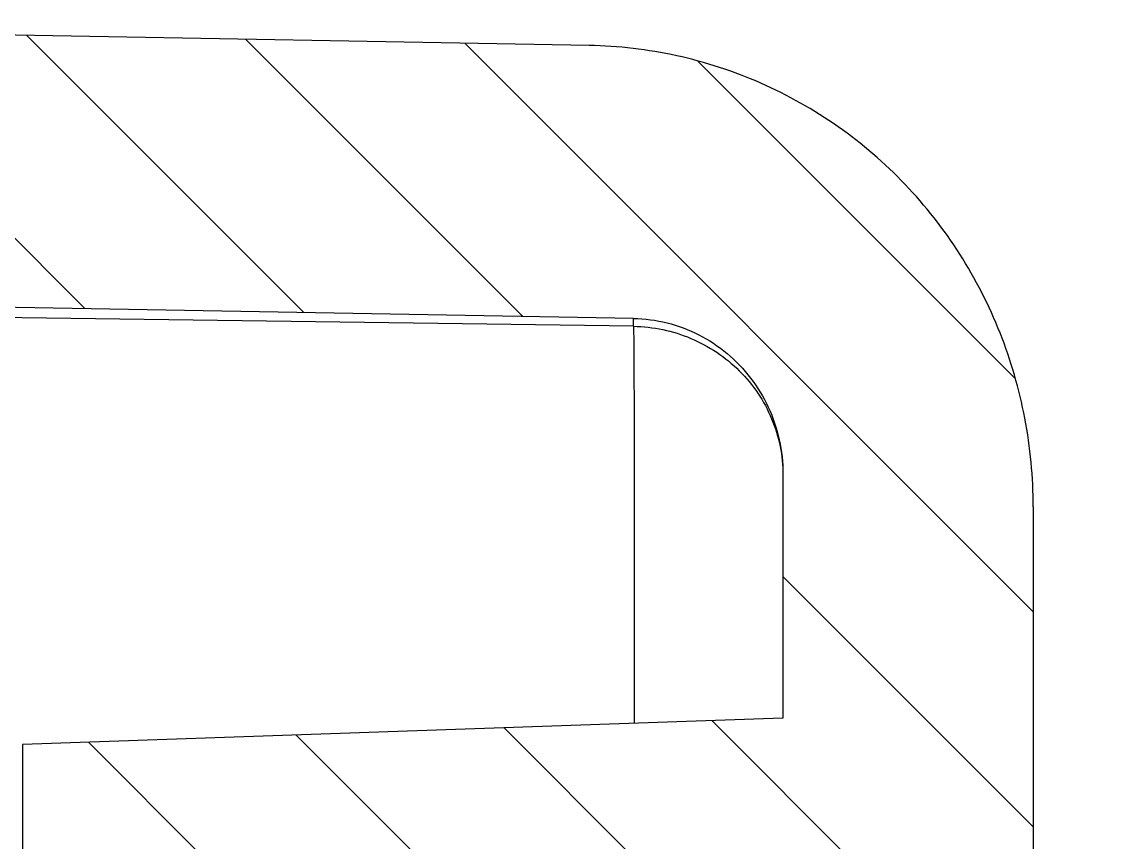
# Model space of a CAD drawing. Header units: millimetres. Extents: x 1786 to 2940, y -3417 to -1928.
# Drawn here: x 2758.39 to 2772.73, y -3102.39 to -3091.6 of the extents above; entities that cross this region are included whole.
import ezdxf

# ---------------------------------------------------------------- set-up
doc = ezdxf.new("R2010")
doc.units = ezdxf.units.MM

# ---------------------------------------------------------------- blocks, each defined once
blk = doc.blocks.new('u231')
at = {"linetype": 'Continuous'}
h = blk.add_hatch(dxfattribs=at)
h.set_pattern_fill('DEFAULT__11', color=2, scale=2, angle=135, style=0, pattern_type=0)
h.set_pattern_definition([(135, (-647.4967, -173.1769), (-1.4142136, -1.4142136), [])])
edge = h.paths.add_edge_path()
edge.add_line((-89.538, 42.098), (-89.538, 71.575))
edge.add_line((-86.247, 71.575), (-89.538, 71.575))
edge.add_line((-86.247, 63.672), (-86.247, 71.575))
edge.add_line((-86.247, 63.672), (-80.547, 63.473))
edge.add_line((-80.547, 61.573), (-80.547, 63.473))
edge.add_line((-86.547, 61.468), (-80.547, 61.573))
edge.add_line((-86.547, 59.477), (-86.547, 61.468))
edge.add_line((-86.547, 59.477), (-80.547, 59.373))
edge.add_line((-80.547, 57.473), (-80.547, 59.373))
edge.add_line((-86.247, 57.274), (-80.547, 57.473))
edge.add_line((-86.247, 54.072), (-86.247, 57.274))
edge.add_line((-86.247, 54.072), (-76.247, 53.723))
edge.add_line((-76.247, 52.223), (-76.247, 53.723))
edge.add_line((-76.247, 52.223), (-86.247, 52.223))
edge.add_line((-86.247, 46.723), (-86.247, 52.223))
edge.add_line((-76.247, 46.723), (-86.247, 46.723))
edge.add_line((-76.247, 45.223), (-76.247, 46.723))
edge.add_line((-86.247, 44.873), (-76.247, 45.223))
edge.add_line((-86.247, 41.665), (-86.247, 44.873))
edge.add_spline(control_points=[(-84.282, 39.619), (-84.433, 39.622), (-84.725, 39.661), (-85.147, 39.819), (-85.522, 40.067), (-85.834, 40.393), (-86.069, 40.781), (-86.214, 41.213), (-86.247, 41.511), (-86.247, 41.665)], knot_values=[0, 0, 0, 0, 0.142857, 0.285714, 0.428571, 0.571429, 0.714286, 0.857143, 1, 1, 1, 1], degree=3, periodic=0)
edge.add_line((-84.282, 39.619), (-67.576, 39.321))
edge.add_line((-67.576, 37.579), (-67.576, 39.321))
edge.add_line((-66.276, 37.509), (-67.576, 37.579))
edge.add_line((-66.276, 35.72), (-66.276, 37.509))
edge.add_line((-83.697, 36.031), (-66.276, 35.72))
edge.add_spline(control_points=[(-89.538, 42.098), (-89.538, 41.702), (-89.464, 40.927), (-89.137, 39.795), (-88.603, 38.753), (-87.881, 37.832), (-86.993, 37.067), (-85.972, 36.491), (-84.853, 36.128), (-84.088, 36.038), (-83.697, 36.031)], knot_values=[0, 0, 0, 0, 0.125, 0.25, 0.375, 0.5, 0.625, 0.75, 0.875, 1, 1, 1, 1], degree=3, periodic=0)
edge = h.paths.add_edge_path()
edge.add_line((-89.538, 71.575), (-89.586, 71.575))
edge.add_line((-89.586, 71.575), (-88.588, 71.575))
edge.add_line((-86.247, 71.575), (-88.588, 71.575))
edge.add_line((-86.247, 71.575), (-89.538, 71.575))
edge = h.paths.add_edge_path()
edge.add_line((-90.576, 134.542), (-90.576, 139.222))
edge.add_line((-90.576, 139.222), (-89.276, 139.973))
edge.add_spline(control_points=[(-89.276, 141.299), (-88.669, 140.979), (-88.669, 140.293), (-89.276, 139.973)], knot_values=[0, 0, 0, 0, 1, 1, 1, 1], weights=[1, 0.644444, 0.644444, 1], degree=3, periodic=0)
edge.add_line((-89.276, 141.299), (-89.276, 145.873))
edge.add_line((-89.276, 145.873), (-86.247, 147.873))
edge.add_line((-86.247, 147.873), (-86.247, 141.672))
edge.add_line((-86.247, 141.672), (-80.547, 141.473))
edge.add_line((-80.547, 141.473), (-80.547, 139.573))
edge.add_line((-86.547, 139.468), (-80.547, 139.573))
edge.add_line((-86.547, 139.468), (-86.547, 137.477))
edge.add_line((-86.547, 137.477), (-80.547, 137.373))
edge.add_line((-80.547, 137.373), (-80.547, 135.473))
edge.add_line((-86.247, 135.274), (-80.547, 135.473))
edge.add_line((-86.247, 135.274), (-86.247, 71.575))
edge.add_line((-86.247, 71.575), (-88.588, 71.575))
edge.add_line((-88.588, 134.473), (-88.588, 71.575))
edge.add_line((-90.576, 134.542), (-88.588, 134.473))
edge = h.paths.add_edge_path()
edge.add_line((-90.576, 217.723), (-90.576, 235.152))
edge.add_spline(control_points=[(-84.681, 241.151), (-88.147, 241.091), (-90.576, 238.619), (-90.576, 235.152)], knot_values=[0, 0, 0, 0, 1, 1, 1, 1], weights=[1, 0.808834, 0.808834, 1], degree=3, periodic=0)
edge.add_line((-84.681, 241.151), (-79.276, 241.246))
edge.add_line((-79.276, 240.223), (-79.276, 241.246))
edge.add_line((-79.276, 240.223), (-80.876, 240.223))
edge.add_line((-80.876, 238.623), (-80.876, 240.223))
edge.add_line((-79.276, 238.623), (-80.876, 238.623))
edge.add_line((-79.276, 237.745), (-79.276, 238.623))
edge.add_line((-84.282, 237.658), (-79.276, 237.745))
edge.add_spline(control_points=[(-84.282, 237.658), (-85.437, 237.638), (-86.247, 236.814), (-86.247, 235.658)], knot_values=[0, 0, 0, 0, 1, 1, 1, 1], weights=[1, 0.808834, 0.808834, 1], degree=3, periodic=0)
edge.add_line((-86.247, 235.658), (-86.247, 226.672))
edge.add_line((-86.247, 226.672), (-80.547, 226.473))
edge.add_line((-80.547, 226.473), (-80.547, 224.573))
edge.add_line((-86.547, 224.468), (-80.547, 224.573))
edge.add_line((-86.547, 224.468), (-86.547, 222.477))
edge.add_line((-86.547, 222.477), (-80.547, 222.373))
edge.add_line((-80.547, 222.373), (-80.547, 220.473))
edge.add_line((-86.247, 220.274), (-80.547, 220.473))
edge.add_line((-86.247, 220.274), (-86.247, 209.072))
edge.add_line((-89.276, 211.073), (-86.247, 209.072))
edge.add_line((-89.276, 211.073), (-89.276, 215.646))
edge.add_spline(control_points=[(-89.276, 216.973), (-88.669, 216.652), (-88.669, 215.966), (-89.276, 215.646)], knot_values=[0, 0, 0, 0, 1, 1, 1, 1], weights=[1, 0.644444, 0.644444, 1], degree=3, periodic=0)
edge.add_line((-89.276, 216.973), (-90.576, 217.723))
at = {"color": 7, "linetype": 'Continuous'}
for p, q in [((-89.538, 42.098), (-89.538, 71.575)), ((-89.538, 42.098), (-89.538, 71.575)), ((-76.247, 45.223), (-76.247, 48.109)), ((-76.247, 45.223), (-76.247, 46.723)), ((-86.247, 44.873), (-76.247, 45.223)), ((-86.247, 44.873), (-76.247, 45.223)), ((-86.247, 41.665), (-86.247, 44.873)), ((-86.247, 41.665), (-86.247, 44.873)), ((-84.282, 39.723), (-67.576, 39.491)), ((-84.282, 39.723), (-84.282, 39.619)), ((-84.282, 39.619), (-67.576, 39.321)), ((-84.282, 39.619), (-67.576, 39.321)), ((-83.697, 36.031), (-66.276, 35.72)), ((-83.697, 36.031), (-66.276, 35.72))]:
    blk.add_line(p, q, dxfattribs=at)
for points, start_tangent, end_tangent in [([(-84.282, 39.723), (-84.287, 40.339), (-84.291, 41.346), (-84.292, 42.694), (-84.291, 44.313), (-84.29, 44.942)], (-0.015672, 0.999877), (0.001709, 0.999999)), ([(-89.538, 42.098), (-89.428, 40.932), (-89.102, 39.81), (-88.572, 38.773), (-87.853, 37.858), (-86.971, 37.099), (-85.956, 36.527), (-84.849, 36.166), (-83.697, 36.031)], (0, -1), (0.999841, -0.017832)), ([(-89.538, 42.098), (-89.428, 40.932), (-89.102, 39.81), (-88.572, 38.773), (-87.853, 37.858), (-86.971, 37.099), (-85.956, 36.527), (-84.849, 36.166), (-83.697, 36.031)], (0, -1), (0.999841, -0.017832)), ([(-84.282, 39.723), (-85.036, 39.882), (-85.673, 40.308), (-86.098, 40.938), (-86.247, 41.678)], (-0.999855, 0.017058), (0, 1)), ([(-84.282, 39.619), (-84.722, 39.678), (-85.139, 39.834), (-85.512, 40.08), (-85.821, 40.403), (-86.054, 40.788), (-86.198, 41.215), (-86.247, 41.665)], (-0.999841, 0.017846), (0, 1)), ([(-84.282, 39.619), (-84.722, 39.678), (-85.139, 39.834), (-85.512, 40.08), (-85.821, 40.403), (-86.054, 40.788), (-86.198, 41.215), (-86.247, 41.665)], (-0.999841, 0.017846), (0, 1))]:
    blk.add_spline(points, degree=3, dxfattribs=dict(at, start_tangent=start_tangent, end_tangent=end_tangent))

msp = doc.modelspace()

# ---------------------------------------------------------------- block references
at = {"rotation": 180}
msp.add_blockref('u231', (2682.152, -3055.88, 0), dxfattribs=at)

doc.saveas('drawing.dxf')
